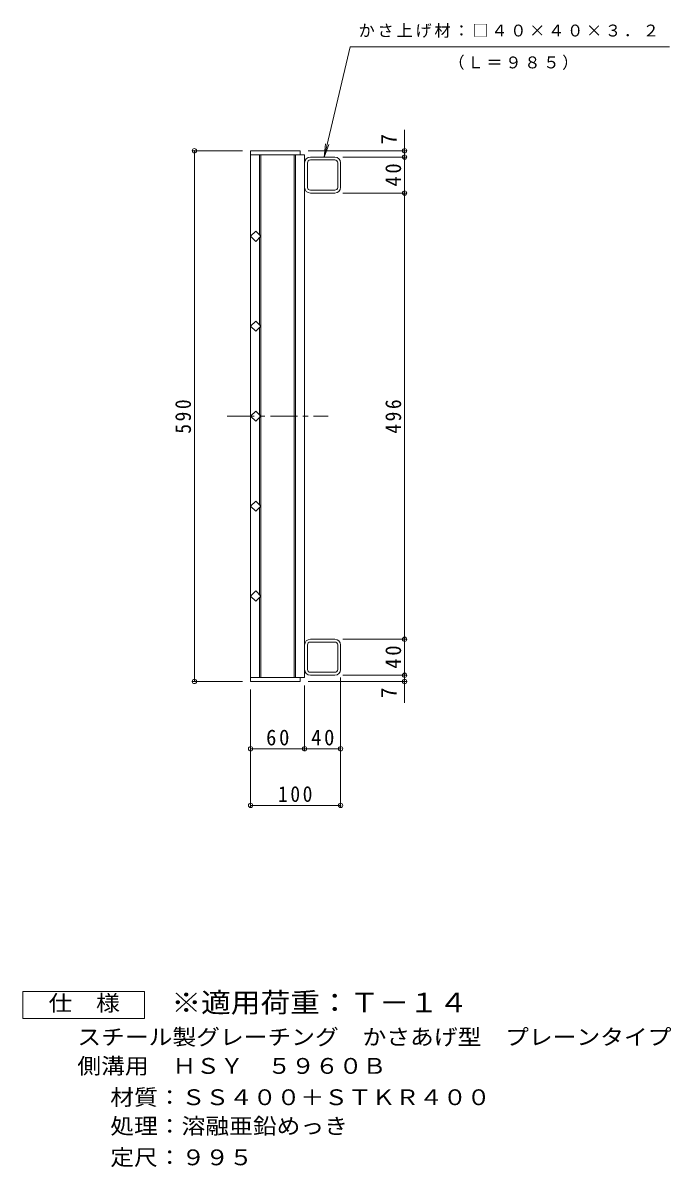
# Model space of a CAD drawing. Units: millimetres, scale not verified. Extents: x -894 to 1011, y -814 to 738.
# Drawn here: x 291 to 1011, y -625 to 647 of the extents above; entities that cross this region are included whole.
import ezdxf
from ezdxf.enums import TextEntityAlignment as Align

# ---------------------------------------------------------------- set-up
doc = ezdxf.new("R2010")
doc.units = ezdxf.units.MM
doc.header["$LTSCALE"] = 6
doc.header["$PDMODE"] = 32
doc.header["$PDSIZE"] = 4.8
doc.linetypes.add('CHAIN1', pattern=[8, 5, -1, 1, -1])
for name, color, linetype, lineweight in [('B-1_ピット', 2, 'Continuous', 9), ('B-2_蓋', 3, 'Continuous', 9), ('B-4_寸法', 7, 'Continuous', 9), ('F-4_F-4ﾚｲﾔ', 2, 'Continuous', 9)]:
    doc.layers.add(name, color=color, linetype=linetype, lineweight=lineweight)
doc.layers.add('F-5_F-5ﾚｲﾔ', color=3, linetype='Continuous')
doc.styles.add('ＭＳ ゴシック', font='')
doc.styles.get('ＭＳ ゴシック').set_extended_font_data('MS Gothic')

msp = doc.modelspace()

# ---------------------------------------------------------------- linework, layer by layer
at = {"layer": 'B-1_ピット'}
for p, q in [((637.654, 497.685), (610.454, 497.685)), ((604.054, 464.085), (604.054, 491.285)), ((607.254, 464.085), (607.254, 491.285)), ((637.654, 494.485), (610.454, 494.485)), ((640.854, 464.085), (640.854, 491.285)), ((644.054, 464.085), (644.054, 491.285)), ((610.454, 460.885), (637.654, 460.885)), ((637.654, 457.685), (610.454, 457.685)), ((604.054, -44.715), (604.054, -71.915)), ((607.254, -44.715), (607.254, -71.915)), ((637.654, -38.315), (610.454, -38.315)), ((610.454, -41.515), (637.654, -41.515)), ((640.854, -44.715), (640.854, -71.915)), ((644.054, -44.715), (644.054, -71.915)), ((637.654, -75.115), (610.454, -75.115)), ((637.654, -78.315), (610.454, -78.315))]:
    msp.add_line(p, q, dxfattribs=at)
for centre, radius, start, end in [((610.454, 491.285), 6.4, 90, 180), ((637.654, 491.285), 6.4, 0, 90), ((610.454, 491.285), 3.2, 90, 180), ((637.654, 491.285), 3.2, 0, 90), ((610.454, 464.085), 6.4, 180, 270), ((610.454, 464.085), 3.2, 180, 270), ((637.654, 464.085), 6.4, 270, 0), ((637.654, 464.085), 3.2, 270, 0), ((610.454, -44.715), 6.4, 90, 180), ((610.454, -44.715), 3.2, 90, 180), ((637.654, -44.715), 6.4, 0, 90), ((637.654, -44.715), 3.2, 0, 90), ((610.454, -71.915), 6.4, 180, 270), ((610.454, -71.915), 3.2, 180, 270), ((637.654, -71.915), 3.2, 270, 0), ((637.654, -71.915), 6.4, 270, 0)]:
    msp.add_arc(centre, radius, start, end, dxfattribs=at)
at = {"layer": 'B-2_蓋'}
for p, q in [((544.054, 504.685), (599.054, 504.685)), ((544.054, 504.685), (544.054, -85.315)), ((544.054, 500.185), (604.054, 500.185)), ((554.054, 500.185), (554.054, 410.999)), ((555.554, 500.185), (555.554, -80.815)), ((592.554, 500.185), (592.554, -80.815)), ((594.054, 500.185), (594.054, -80.815)), ((599.054, 504.685), (599.054, 500.185)), ((604.054, 500.185), (604.054, -80.815)), ((554.054, 408.372), (554.054, 310.999)), ((554.054, 308.371), (554.054, 210.999)), ((554.054, 110.999), (554.054, 208.371)), ((554.054, 10.999), (554.054, 108.371)), ((554.054, -80.815), (554.054, 8.371)), ((544.054, -80.815), (604.054, -80.815)), ((544.054, -85.315), (599.054, -85.315)), ((599.054, -85.315), (599.054, -80.815))]:
    msp.add_line(p, q, dxfattribs=at)
at = {"layer": 'B-2_蓋', "linetype": 'CHAIN1'}
msp.add_line((518.023, 209.685), (630.307, 209.685), dxfattribs=at)
at = {"layer": 'B-2_蓋'}
for points in [[(555.368, 409.685), (549.711, 404.028), (544.054, 409.685), (549.711, 415.342)], [(555.368, 309.685), (549.711, 304.028), (544.054, 309.685), (549.711, 315.342)]]:
    msp.add_lwpolyline(points, close=True, dxfattribs=at)
for points in [[(544.054, 209.685), (549.711, 215.342), (555.368, 209.685)], [(544.054, 209.685), (549.711, 204.028), (555.368, 209.685)], [(544.054, 109.685), (549.711, 115.342), (555.368, 109.685)], [(544.054, 109.685), (549.711, 104.028), (555.368, 109.685)], [(544.054, 9.685), (549.711, 15.342), (555.368, 9.685)], [(544.054, 9.685), (549.711, 4.028), (555.368, 9.685)]]:
    msp.add_lwpolyline(points, dxfattribs=at)
at = {"layer": 'B-4_寸法'}
for p, q in [((654.551, 620.145), (1009.513, 620.145)), ((715.135, 497.685), (715.135, 527.924)), ((625.794, 497.685), (631.099, 511.715)), ((535.054, 504.685), (479.822, 504.685)), ((481.622, -85.315), (481.622, 504.685)), ((608.054, 504.685), (716.935, 504.685)), ((646.654, 497.685), (716.935, 497.685)), ((715.135, 457.685), (715.135, 497.685)), ((646.654, 457.685), (716.935, 457.685)), ((715.135, -38.315), (715.135, 457.685)), ((646.654, -38.315), (716.935, -38.315)), ((715.135, -78.315), (715.135, -38.315)), ((535.054, -85.315), (479.822, -85.315)), ((608.054, -85.315), (716.935, -85.315)), ((644.054, -80.915), (644.054, -224.847)), ((646.654, -78.315), (716.935, -78.315)), ((715.135, -109.19), (715.135, -78.315)), ((544.054, -94.315), (544.054, -224.847)), ((604.054, -89.815), (604.054, -161.963)), ((544.055, -160.163), (604.054, -160.163)), ((544.055, -169.163), (544.055, -161.963)), ((604.054, -160.163), (644.054, -160.163)), ((644.054, -169.163), (644.054, -161.963)), ((544.054, -223.047), (644.054, -223.047))]:
    msp.add_line(p, q, dxfattribs=at)
msp.add_lwpolyline([(654.551, 620.145), (625.794, 497.685), (627.287, 512.61)], dxfattribs=at)
for p in [(481.622, 504.685), (715.135, 504.685), (715.135, 497.685), (715.135, 457.685), (715.135, -38.315), (715.135, -78.315), (481.622, -85.315), (715.135, -85.315), (544.055, -160.163), (604.054, -160.163), (644.054, -160.163), (544.054, -223.047), (644.054, -223.047)]:
    msp.add_point(p, dxfattribs=at)
at = {"layer": 'F-4_F-4ﾚｲﾔ'}
msp.add_lwpolyline([(291.032, -459.891), (291.032, -429.891), (426.032, -429.891), (426.032, -459.891)], close=True, dxfattribs=at)

# ---------------------------------------------------------------- texts
at = {"layer": 'B-4_寸法', "color": 2, "style": 'ＭＳ ゴシック'}
for p in [(711.535, 511.588), (711.535, -103.858)]:
    msp.add_text('7', height=17.6, rotation=90, dxfattribs=at).set_placement(p, align=Align.BOTTOM_LEFT)
at = {"layer": 'B-4_寸法', "char_height": 13.2, "attachment_point": 7, "style": 'ＭＳ ゴシック'}
for s, insert in [('\\T1.17;かさ上げ材：□４０×４０×３．２', (663.995, 630.38)), ('\\T1.17;（Ｌ＝９８５）', (763.884, 594.617))]:
    msp.add_mtext(s, dxfattribs=dict(at, insert=insert))
at = {"layer": 'B-4_寸法', "color": 2, "char_height": 17.6, "attachment_point": 7, "rotation": 90, "style": 'ＭＳ ゴシック'}
for s, insert in [('\\T1.27;\\W0.95;40', (711.535, 464.935)), ('\\T1.27;\\W0.9;590', (478.022, 190.185)), ('\\T1.27;\\W0.9;496', (711.535, 190.185)), ('\\T1.27;\\W0.95;40', (711.535, -71.065))]:
    msp.add_mtext(s, dxfattribs=dict(at, insert=insert))
at = {"layer": 'B-4_寸法', "color": 2, "char_height": 17.6, "attachment_point": 7, "style": 'ＭＳ ゴシック'}
for s, insert in [('\\T1.27;\\W0.95;60', (561.304, -156.563)), ('\\T1.27;\\W0.95;40', (611.304, -156.563)), ('\\T1.27;\\W0.9;100', (574.554, -219.447))]:
    msp.add_mtext(s, dxfattribs=dict(at, insert=insert))
at = {"layer": 'F-4_F-4ﾚｲﾔ', "style": 'ＭＳ ゴシック', "width": 1.1}
for s, p in [('仕\u3000様', (319.532, -456.891)), ('スチール製グレーチング\u3000かさあげ型\u3000プレーンタイプ', (351.529, -494.643)), ('側溝用\u3000ＨＳＹ\u3000５９６０Ｂ', (351.529, -526.789)), ('材質：ＳＳ４００＋ＳＴＫＲ４００', (388.113, -561.609)), ('処理：溶融亜鉛めっき', (388.113, -593.643)), ('定尺：９９５', (388.113, -628.462))]:
    msp.add_text(s, height=17.6, dxfattribs=at).set_placement(p, align=Align.BOTTOM_LEFT)
at = {"layer": 'F-5_F-5ﾚｲﾔ', "style": 'ＭＳ ゴシック', "width": 1.1}
msp.add_text('※適用荷重：Ｔ－１４', height=21.99, dxfattribs=at).set_placement((456.032, -459.891), align=Align.BOTTOM_LEFT)

doc.saveas('drawing.dxf')
